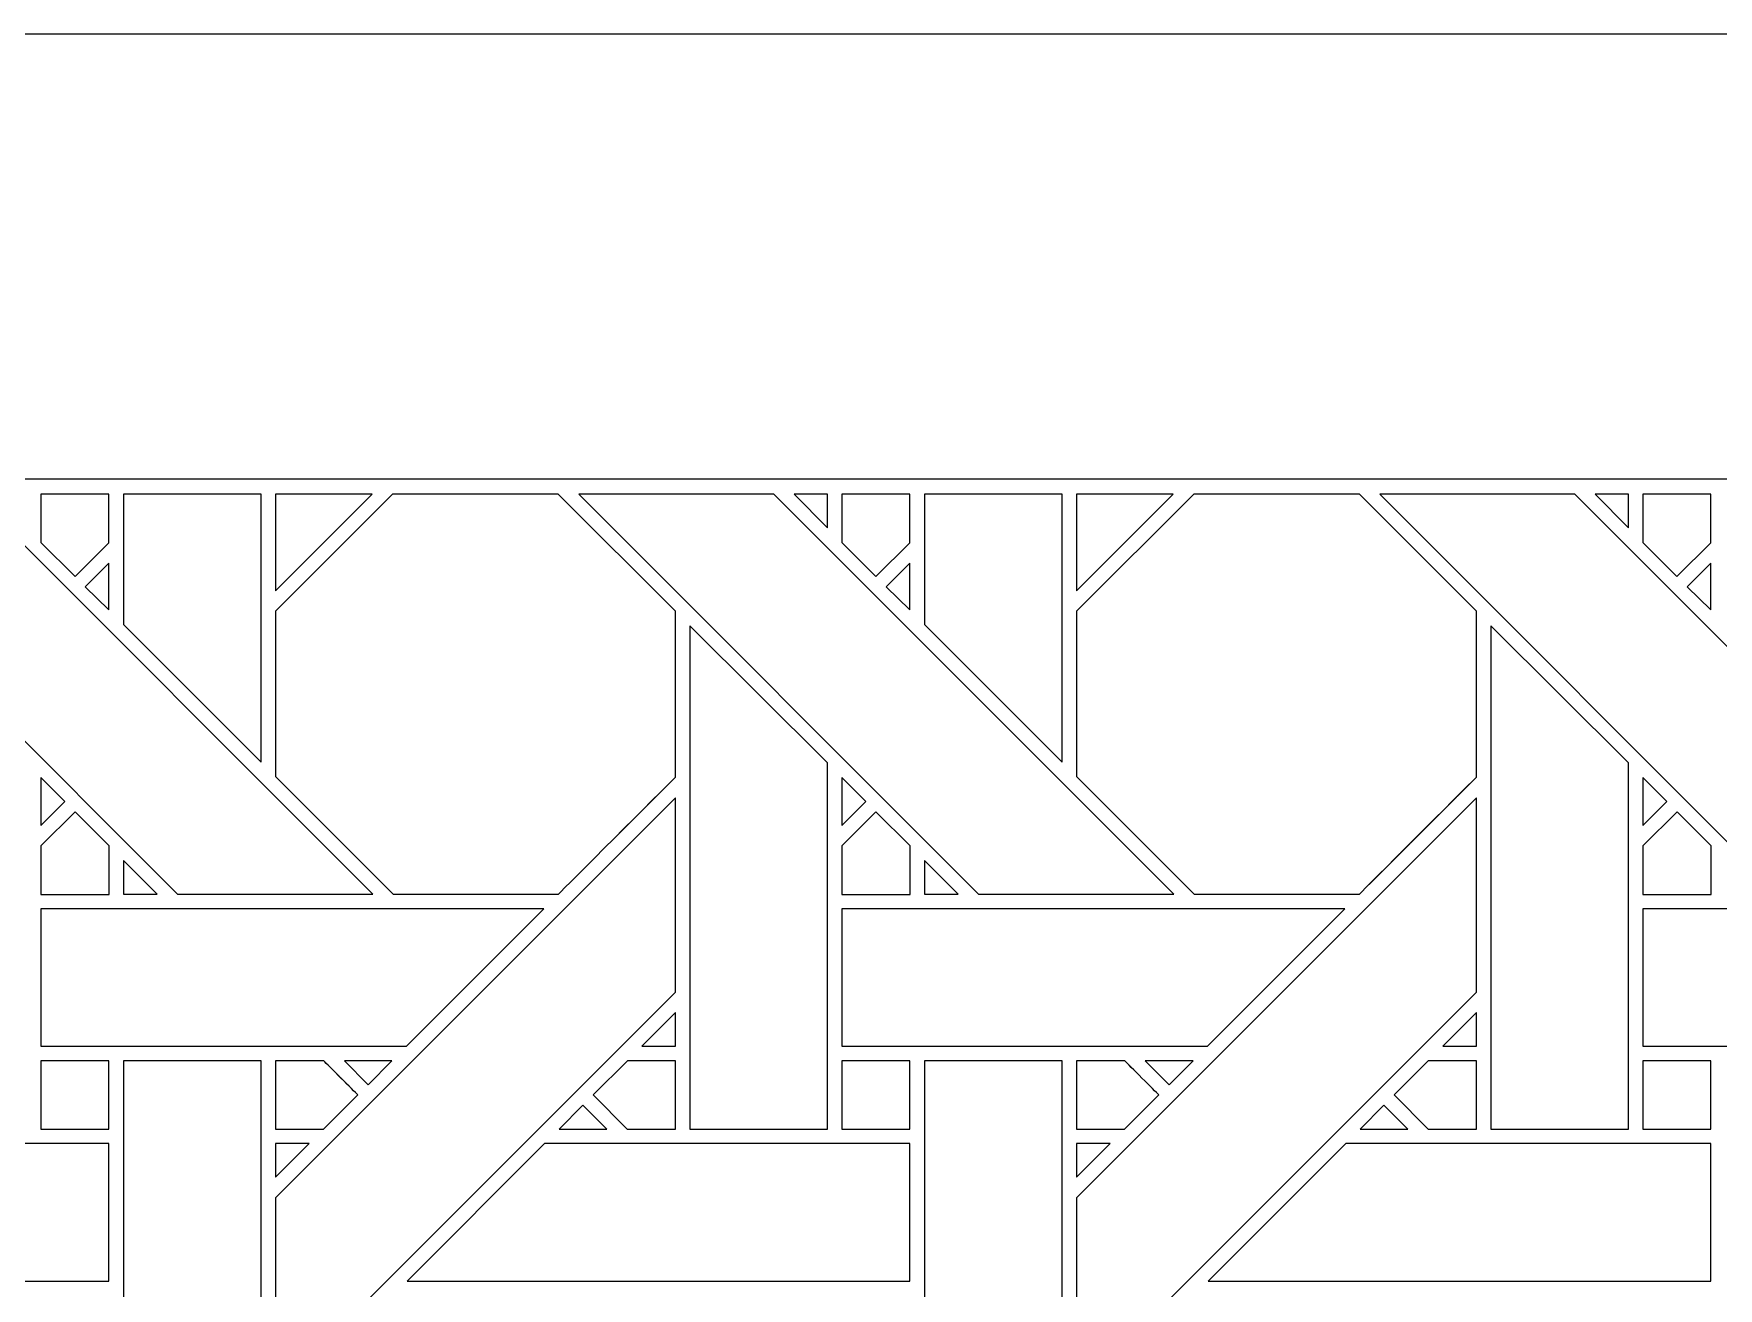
# Model space of a CAD drawing. Header units: inches. Extents: x 4.9 to 19.9, y 3.1 to 15.1.
# Drawn here: x 10.436 to 12.432, y 13.61 to 15.095 of the extents above; entities that cross this region are included whole.
import ezdxf

# ---------------------------------------------------------------- set-up
doc = ezdxf.new("R2010")
doc.units = ezdxf.units.IN
doc.header["$MEASUREMENT"] = 0
doc.layers.add('Design', color=7, linetype='Continuous', lineweight=0)

msp = doc.modelspace()

# ---------------------------------------------------------------- linework, layer by layer
at = {"layer": 'Design'}
for points, knots in [([(4.8829, 15.0948), (4.8829, 15.0948), (4.8829, 3.0948), (4.8829, 3.0948), (4.8829, 3.0948), (19.8829, 3.0948), (19.8829, 3.0948), (19.8829, 3.0948), (19.8829, 15.0948), (19.8829, 15.0948), (19.8829, 15.0948), (4.8829, 15.0948), (4.8829, 15.0948)], [0, 0, 0, 0, 1, 1, 1, 2, 2, 2, 3, 3, 3, 4, 4, 4, 4]), ([(5.4052, 14.5679), (5.4052, 14.5679), (5.4052, 3.6216), (5.4052, 3.6216), (5.4052, 3.6216), (19.3605, 3.6216), (19.3605, 3.6216), (19.3605, 3.6216), (19.3605, 14.5679), (19.3605, 14.5679), (19.3605, 14.5679), (5.4052, 14.5679), (5.4052, 14.5679)], [0, 0, 0, 0, 1, 1, 1, 2, 2, 2, 3, 3, 3, 4, 4, 4, 4]), ([(10.838, 14.076), (10.838, 14.076), (10.6069, 14.076), (10.6069, 14.076), (10.6069, 14.076), (10.1334, 14.5497), (10.1334, 14.5497), (10.1334, 14.5497), (10.3643, 14.5497), (10.3643, 14.5497), (10.3643, 14.5497), (10.838, 14.076), (10.838, 14.076)], [0, 0, 0, 0, 1, 1, 1, 2, 2, 2, 3, 3, 3, 4, 4, 4, 4]), ([(10.5253, 14.5497), (10.5253, 14.5497), (10.5253, 14.4921), (10.5253, 14.4921), (10.5253, 14.4921), (10.4854, 14.4522), (10.4854, 14.4522), (10.4854, 14.4522), (10.445, 14.4925), (10.445, 14.4925), (10.445, 14.4925), (10.445, 14.5497), (10.445, 14.5497), (10.445, 14.5497), (10.5253, 14.5497), (10.5253, 14.5497)], [0, 0, 0, 0, 1, 1, 1, 2, 2, 2, 3, 3, 3, 4, 4, 4, 5, 5, 5, 5]), ([(10.5253, 14.5497), (10.5253, 14.5497), (10.5253, 14.4921), (10.5253, 14.4921), (10.5253, 14.4921), (10.4854, 14.4522), (10.4854, 14.4522), (10.4854, 14.4522), (10.445, 14.4925), (10.445, 14.4925), (10.445, 14.4925), (10.445, 14.5497), (10.445, 14.5497), (10.445, 14.5497), (10.5253, 14.5497), (10.5253, 14.5497)], [0, 0, 0, 0, 1, 1, 1, 2, 2, 2, 3, 3, 3, 4, 4, 4, 5, 5, 5, 5]), ([(10.7058, 14.5497), (10.7058, 14.5497), (10.7058, 14.2324), (10.7058, 14.2324), (10.7058, 14.2324), (10.5429, 14.3954), (10.5429, 14.3954), (10.5429, 14.3954), (10.5429, 14.5497), (10.5429, 14.5497), (10.5429, 14.5497), (10.7058, 14.5497), (10.7058, 14.5497)], [0, 0, 0, 0, 1, 1, 1, 2, 2, 2, 3, 3, 3, 4, 4, 4, 4]), ([(11.1966, 14.2148), (11.1788, 14.1969), (11.0669, 14.0851), (11.0579, 14.0761), (11.0579, 14.0761), (10.8622, 14.0761), (10.8622, 14.0761), (10.8622, 14.0761), (10.7229, 14.2153), (10.7229, 14.2153), (10.7229, 14.2153), (10.7229, 14.411), (10.7229, 14.411), (10.7229, 14.411), (10.8616, 14.5497), (10.8616, 14.5497), (10.8616, 14.5497), (11.0578, 14.5497), (11.0578, 14.5497), (11.0578, 14.5497), (11.1966, 14.411), (11.1966, 14.411), (11.1966, 14.411), (11.1966, 14.2148), (11.1966, 14.2148)], [0, 0, 0, 0, 1, 1, 1, 2, 2, 2, 3, 3, 3, 4, 4, 4, 5, 5, 5, 6, 6, 6, 7, 7, 7, 8, 8, 8, 8]), ([(10.7229, 14.4354), (10.7229, 14.4354), (10.7229, 14.5497), (10.7229, 14.5497), (10.7229, 14.5497), (10.8373, 14.5497), (10.8373, 14.5497), (10.8373, 14.5497), (10.7229, 14.4354), (10.7229, 14.4354)], [0, 0, 0, 0, 1, 1, 1, 2, 2, 2, 3, 3, 3, 3]), ([(11.0578, 14.5497), (11.0578, 14.5497), (11.1966, 14.411), (11.1966, 14.411), (11.1966, 14.411), (11.1966, 14.2148), (11.1966, 14.2148), (11.1787, 14.1968), (11.0668, 14.085), (11.0579, 14.0761), (11.0579, 14.0761), (10.8622, 14.0761), (10.8622, 14.0761), (10.8622, 14.0761), (10.7229, 14.2153), (10.7229, 14.2153), (10.7229, 14.2153), (10.7229, 14.411), (10.7229, 14.411), (10.7229, 14.411), (10.8616, 14.5497), (10.8616, 14.5497), (10.8616, 14.5497), (11.0578, 14.5497), (11.0578, 14.5497)], [0, 0, 0, 0, 1, 1, 1, 2, 2, 2, 3, 3, 3, 4, 4, 4, 5, 5, 5, 6, 6, 6, 7, 7, 7, 8, 8, 8, 8]), ([(11.7867, 14.076), (11.7867, 14.076), (11.5556, 14.076), (11.5556, 14.076), (11.5556, 14.076), (11.0821, 14.5497), (11.0821, 14.5497), (11.0821, 14.5497), (11.313, 14.5497), (11.313, 14.5497), (11.313, 14.5497), (11.7867, 14.076), (11.7867, 14.076)], [0, 0, 0, 0, 1, 1, 1, 2, 2, 2, 3, 3, 3, 4, 4, 4, 4]), ([(11.3372, 14.5497), (11.3372, 14.5497), (11.3766, 14.5497), (11.3766, 14.5497), (11.3766, 14.5497), (11.3766, 14.5099), (11.3766, 14.5099), (11.3766, 14.5099), (11.3372, 14.5497), (11.3372, 14.5497)], [0, 0, 0, 0, 1, 1, 1, 2, 2, 2, 3, 3, 3, 3]), ([(11.474, 14.5497), (11.474, 14.5497), (11.474, 14.4921), (11.474, 14.4921), (11.474, 14.4921), (11.4341, 14.4522), (11.4341, 14.4522), (11.4341, 14.4522), (11.3938, 14.4925), (11.3938, 14.4925), (11.3938, 14.4925), (11.3938, 14.5497), (11.3938, 14.5497), (11.3938, 14.5497), (11.474, 14.5497), (11.474, 14.5497)], [0, 0, 0, 0, 1, 1, 1, 2, 2, 2, 3, 3, 3, 4, 4, 4, 5, 5, 5, 5]), ([(11.474, 14.5497), (11.474, 14.5497), (11.474, 14.4921), (11.474, 14.4921), (11.474, 14.4921), (11.4341, 14.4522), (11.4341, 14.4522), (11.4341, 14.4522), (11.3938, 14.4925), (11.3938, 14.4925), (11.3938, 14.4925), (11.3938, 14.5497), (11.3938, 14.5497), (11.3938, 14.5497), (11.474, 14.5497), (11.474, 14.5497)], [0, 0, 0, 0, 1, 1, 1, 2, 2, 2, 3, 3, 3, 4, 4, 4, 5, 5, 5, 5]), ([(11.6545, 14.5497), (11.6545, 14.5497), (11.6545, 14.2324), (11.6545, 14.2324), (11.6545, 14.2324), (11.4916, 14.3954), (11.4916, 14.3954), (11.4916, 14.3954), (11.4916, 14.5497), (11.4916, 14.5497), (11.4916, 14.5497), (11.6545, 14.5497), (11.6545, 14.5497)], [0, 0, 0, 0, 1, 1, 1, 2, 2, 2, 3, 3, 3, 4, 4, 4, 4]), ([(12.1453, 14.2148), (12.1275, 14.1969), (12.0156, 14.0851), (12.0066, 14.0761), (12.0066, 14.0761), (11.8109, 14.0761), (11.8109, 14.0761), (11.8109, 14.0761), (11.6717, 14.2153), (11.6717, 14.2153), (11.6717, 14.2153), (11.6717, 14.411), (11.6717, 14.411), (11.6717, 14.411), (11.8104, 14.5497), (11.8104, 14.5497), (11.8104, 14.5497), (12.0066, 14.5497), (12.0066, 14.5497), (12.0066, 14.5497), (12.1453, 14.411), (12.1453, 14.411), (12.1453, 14.411), (12.1453, 14.2148), (12.1453, 14.2148)], [0, 0, 0, 0, 1, 1, 1, 2, 2, 2, 3, 3, 3, 4, 4, 4, 5, 5, 5, 6, 6, 6, 7, 7, 7, 8, 8, 8, 8]), ([(11.6717, 14.4354), (11.6717, 14.4354), (11.6717, 14.5497), (11.6717, 14.5497), (11.6717, 14.5497), (11.7861, 14.5497), (11.7861, 14.5497), (11.7861, 14.5497), (11.6717, 14.4354), (11.6717, 14.4354)], [0, 0, 0, 0, 1, 1, 1, 2, 2, 2, 3, 3, 3, 3]), ([(12.0066, 14.5497), (12.0066, 14.5497), (12.1453, 14.411), (12.1453, 14.411), (12.1453, 14.411), (12.1453, 14.2148), (12.1453, 14.2148), (12.1272, 14.1966), (12.0154, 14.0849), (12.0066, 14.0761), (12.0066, 14.0761), (11.8109, 14.0761), (11.8109, 14.0761), (11.8109, 14.0761), (11.6717, 14.2153), (11.6717, 14.2153), (11.6717, 14.2153), (11.6717, 14.411), (11.6717, 14.411), (11.6717, 14.411), (11.8104, 14.5497), (11.8104, 14.5497), (11.8104, 14.5497), (12.0066, 14.5497), (12.0066, 14.5497)], [0, 0, 0, 0, 1, 1, 1, 2, 2, 2, 3, 3, 3, 4, 4, 4, 5, 5, 5, 6, 6, 6, 7, 7, 7, 8, 8, 8, 8]), ([(12.7354, 14.076), (12.7354, 14.076), (12.5044, 14.076), (12.5044, 14.076), (12.5044, 14.076), (12.0308, 14.5497), (12.0308, 14.5497), (12.0308, 14.5497), (12.2618, 14.5497), (12.2618, 14.5497), (12.2618, 14.5497), (12.7354, 14.076), (12.7354, 14.076)], [0, 0, 0, 0, 1, 1, 1, 2, 2, 2, 3, 3, 3, 4, 4, 4, 4]), ([(12.2859, 14.5497), (12.2859, 14.5497), (12.3253, 14.5497), (12.3253, 14.5497), (12.3253, 14.5497), (12.3253, 14.5099), (12.3253, 14.5099), (12.3253, 14.5099), (12.2859, 14.5497), (12.2859, 14.5497)], [0, 0, 0, 0, 1, 1, 1, 2, 2, 2, 3, 3, 3, 3]), ([(12.4228, 14.5497), (12.4228, 14.5497), (12.4228, 14.4921), (12.4228, 14.4921), (12.4228, 14.4921), (12.3828, 14.4522), (12.3828, 14.4522), (12.3828, 14.4522), (12.3425, 14.4925), (12.3425, 14.4925), (12.3425, 14.4925), (12.3425, 14.5497), (12.3425, 14.5497), (12.3425, 14.5497), (12.4228, 14.5497), (12.4228, 14.5497)], [0, 0, 0, 0, 1, 1, 1, 2, 2, 2, 3, 3, 3, 4, 4, 4, 5, 5, 5, 5]), ([(12.4228, 14.5497), (12.4228, 14.5497), (12.4228, 14.4921), (12.4228, 14.4921), (12.4228, 14.4921), (12.3828, 14.4522), (12.3828, 14.4522), (12.3828, 14.4522), (12.3425, 14.4925), (12.3425, 14.4925), (12.3425, 14.4925), (12.3425, 14.5497), (12.3425, 14.5497), (12.3425, 14.5497), (12.4228, 14.5497), (12.4228, 14.5497)], [0, 0, 0, 0, 1, 1, 1, 2, 2, 2, 3, 3, 3, 4, 4, 4, 5, 5, 5, 5]), ([(10.4976, 14.4401), (10.4976, 14.4401), (10.5253, 14.4679), (10.5253, 14.4679), (10.5253, 14.4679), (10.5253, 14.4127), (10.5253, 14.4127), (10.5253, 14.4127), (10.4976, 14.4401), (10.4976, 14.4401)], [0, 0, 0, 0, 1, 1, 1, 2, 2, 2, 3, 3, 3, 3]), ([(11.4463, 14.4401), (11.4463, 14.4401), (11.4741, 14.4679), (11.4741, 14.4679), (11.4741, 14.4679), (11.4741, 14.4127), (11.4741, 14.4127), (11.4741, 14.4127), (11.4463, 14.4401), (11.4463, 14.4401)], [0, 0, 0, 0, 1, 1, 1, 2, 2, 2, 3, 3, 3, 3]), ([(12.395, 14.4401), (12.395, 14.4401), (12.4228, 14.4679), (12.4228, 14.4679), (12.4228, 14.4679), (12.4228, 14.4127), (12.4228, 14.4127), (12.4228, 14.4127), (12.395, 14.4401), (12.395, 14.4401)], [0, 0, 0, 0, 1, 1, 1, 2, 2, 2, 3, 3, 3, 3]), ([(11.2137, 13.798), (11.2137, 13.798), (11.2137, 14.3939), (11.2137, 14.3939), (11.2137, 14.3939), (11.3765, 14.2317), (11.3765, 14.2317), (11.3765, 14.2317), (11.3765, 13.798), (11.3765, 13.798), (11.3765, 13.798), (11.2137, 13.798), (11.2137, 13.798)], [0, 0, 0, 0, 1, 1, 1, 2, 2, 2, 3, 3, 3, 4, 4, 4, 4]), ([(12.1625, 13.798), (12.1625, 13.798), (12.1625, 14.3939), (12.1625, 14.3939), (12.1625, 14.3939), (12.3252, 14.2317), (12.3252, 14.2317), (12.3252, 14.2317), (12.3252, 13.798), (12.3252, 13.798), (12.3252, 13.798), (12.1625, 13.798), (12.1625, 13.798)], [0, 0, 0, 0, 1, 1, 1, 2, 2, 2, 3, 3, 3, 4, 4, 4, 4]), ([(10.4451, 14.1575), (10.4451, 14.1575), (10.4451, 14.2142), (10.4451, 14.2142), (10.4451, 14.2142), (10.4733, 14.1857), (10.4733, 14.1857), (10.4733, 14.1857), (10.4451, 14.1575), (10.4451, 14.1575)], [0, 0, 0, 0, 1, 1, 1, 2, 2, 2, 3, 3, 3, 3]), ([(11.3938, 14.1575), (11.3938, 14.1575), (11.3938, 14.2142), (11.3938, 14.2142), (11.3938, 14.2142), (11.422, 14.1857), (11.422, 14.1857), (11.422, 14.1857), (11.3938, 14.1575), (11.3938, 14.1575)], [0, 0, 0, 0, 1, 1, 1, 2, 2, 2, 3, 3, 3, 3]), ([(12.3425, 14.1575), (12.3425, 14.1575), (12.3425, 14.2142), (12.3425, 14.2142), (12.3425, 14.2142), (12.3707, 14.1857), (12.3707, 14.1857), (12.3707, 14.1857), (12.3425, 14.1575), (12.3425, 14.1575)], [0, 0, 0, 0, 1, 1, 1, 2, 2, 2, 3, 3, 3, 3]), ([(11.1966, 13.9603), (11.1966, 13.9603), (10.7229, 13.4866), (10.7229, 13.4866), (10.7229, 13.4866), (10.7229, 13.7167), (10.7229, 13.7167), (10.7229, 13.7167), (11.1966, 14.1903), (11.1966, 14.1903), (11.1966, 14.1903), (11.1966, 13.9603), (11.1966, 13.9603)], [0, 0, 0, 0, 1, 1, 1, 2, 2, 2, 3, 3, 3, 4, 4, 4, 4]), ([(12.1453, 13.9603), (12.1453, 13.9603), (11.6717, 13.4866), (11.6717, 13.4866), (11.6717, 13.4866), (11.6717, 13.7167), (11.6717, 13.7167), (11.6717, 13.7167), (12.1453, 14.1903), (12.1453, 14.1903), (12.1453, 14.1903), (12.1453, 13.9603), (12.1453, 13.9603)], [0, 0, 0, 0, 1, 1, 1, 2, 2, 2, 3, 3, 3, 4, 4, 4, 4]), ([(10.4451, 14.0759), (10.4451, 14.0759), (10.4451, 14.1332), (10.4451, 14.1332), (10.4451, 14.1332), (10.4854, 14.1735), (10.4854, 14.1735), (10.4854, 14.1735), (10.5257, 14.1332), (10.5257, 14.1332), (10.5257, 14.1332), (10.5257, 14.0759), (10.5257, 14.0759), (10.5257, 14.0759), (10.4451, 14.0759), (10.4451, 14.0759)], [0, 0, 0, 0, 1, 1, 1, 2, 2, 2, 3, 3, 3, 4, 4, 4, 5, 5, 5, 5]), ([(10.4854, 14.1735), (10.4854, 14.1735), (10.5257, 14.1332), (10.5257, 14.1332), (10.5257, 14.1332), (10.5257, 14.0759), (10.5257, 14.0759), (10.5257, 14.0759), (10.4451, 14.0759), (10.4451, 14.0759), (10.4451, 14.0759), (10.4451, 14.1332), (10.4451, 14.1332), (10.4451, 14.1332), (10.4854, 14.1735), (10.4854, 14.1735)], [0, 0, 0, 0, 1, 1, 1, 2, 2, 2, 3, 3, 3, 4, 4, 4, 5, 5, 5, 5]), ([(11.3938, 14.0759), (11.3938, 14.0759), (11.3938, 14.1332), (11.3938, 14.1332), (11.3938, 14.1332), (11.4341, 14.1735), (11.4341, 14.1735), (11.4341, 14.1735), (11.4745, 14.1332), (11.4745, 14.1332), (11.4745, 14.1332), (11.4745, 14.0759), (11.4745, 14.0759), (11.4745, 14.0759), (11.3938, 14.0759), (11.3938, 14.0759)], [0, 0, 0, 0, 1, 1, 1, 2, 2, 2, 3, 3, 3, 4, 4, 4, 5, 5, 5, 5]), ([(11.4341, 14.1735), (11.4341, 14.1735), (11.4745, 14.1332), (11.4745, 14.1332), (11.4745, 14.1332), (11.4745, 14.0759), (11.4745, 14.0759), (11.4745, 14.0759), (11.3938, 14.0759), (11.3938, 14.0759), (11.3938, 14.0759), (11.3938, 14.1332), (11.3938, 14.1332), (11.3938, 14.1332), (11.4341, 14.1735), (11.4341, 14.1735)], [0, 0, 0, 0, 1, 1, 1, 2, 2, 2, 3, 3, 3, 4, 4, 4, 5, 5, 5, 5]), ([(12.3425, 14.0759), (12.3425, 14.0759), (12.3425, 14.1332), (12.3425, 14.1332), (12.3425, 14.1332), (12.3829, 14.1735), (12.3829, 14.1735), (12.3829, 14.1735), (12.4232, 14.1332), (12.4232, 14.1332), (12.4232, 14.1332), (12.4232, 14.0759), (12.4232, 14.0759), (12.4232, 14.0759), (12.3425, 14.0759), (12.3425, 14.0759)], [0, 0, 0, 0, 1, 1, 1, 2, 2, 2, 3, 3, 3, 4, 4, 4, 5, 5, 5, 5]), ([(12.3829, 14.1735), (12.3829, 14.1735), (12.4232, 14.1332), (12.4232, 14.1332), (12.4232, 14.1332), (12.4232, 14.0759), (12.4232, 14.0759), (12.4232, 14.0759), (12.3425, 14.0759), (12.3425, 14.0759), (12.3425, 14.0759), (12.3425, 14.1332), (12.3425, 14.1332), (12.3425, 14.1332), (12.3829, 14.1735), (12.3829, 14.1735)], [0, 0, 0, 0, 1, 1, 1, 2, 2, 2, 3, 3, 3, 4, 4, 4, 5, 5, 5, 5]), ([(10.543, 14.076), (10.543, 14.076), (10.543, 14.1158), (10.543, 14.1158), (10.543, 14.1158), (10.5827, 14.076), (10.5827, 14.076), (10.5827, 14.076), (10.543, 14.076), (10.543, 14.076)], [0, 0, 0, 0, 1, 1, 1, 2, 2, 2, 3, 3, 3, 3]), ([(11.4917, 14.076), (11.4917, 14.076), (11.4917, 14.1158), (11.4917, 14.1158), (11.4917, 14.1158), (11.5314, 14.076), (11.5314, 14.076), (11.5314, 14.076), (11.4917, 14.076), (11.4917, 14.076)], [0, 0, 0, 0, 1, 1, 1, 2, 2, 2, 3, 3, 3, 3]), ([(10.8781, 13.8961), (10.8781, 13.8961), (10.4451, 13.8961), (10.4451, 13.8961), (10.4451, 13.8961), (10.4451, 14.0588), (10.4451, 14.0588), (10.4451, 14.0588), (11.0408, 14.0588), (11.0408, 14.0588), (11.0408, 14.0588), (10.8781, 13.8961), (10.8781, 13.8961)], [0, 0, 0, 0, 1, 1, 1, 2, 2, 2, 3, 3, 3, 4, 4, 4, 4]), ([(11.8268, 13.8961), (11.8268, 13.8961), (11.3938, 13.8961), (11.3938, 13.8961), (11.3938, 13.8961), (11.3938, 14.0588), (11.3938, 14.0588), (11.3938, 14.0588), (11.9895, 14.0588), (11.9895, 14.0588), (11.9895, 14.0588), (11.8268, 13.8961), (11.8268, 13.8961)], [0, 0, 0, 0, 1, 1, 1, 2, 2, 2, 3, 3, 3, 4, 4, 4, 4]), ([(12.7755, 13.8961), (12.7755, 13.8961), (12.3425, 13.8961), (12.3425, 13.8961), (12.3425, 13.8961), (12.3425, 14.0588), (12.3425, 14.0588), (12.3425, 14.0588), (12.9383, 14.0588), (12.9383, 14.0588), (12.9383, 14.0588), (12.7755, 13.8961), (12.7755, 13.8961)], [0, 0, 0, 0, 1, 1, 1, 2, 2, 2, 3, 3, 3, 4, 4, 4, 4]), ([(11.1568, 13.8961), (11.1568, 13.8961), (11.1966, 13.9359), (11.1966, 13.9359), (11.1966, 13.9359), (11.1966, 13.8961), (11.1966, 13.8961), (11.1966, 13.8961), (11.1568, 13.8961), (11.1568, 13.8961)], [0, 0, 0, 0, 1, 1, 1, 2, 2, 2, 3, 3, 3, 3]), ([(12.1056, 13.8961), (12.1056, 13.8961), (12.1453, 13.9359), (12.1453, 13.9359), (12.1453, 13.9359), (12.1453, 13.8961), (12.1453, 13.8961), (12.1453, 13.8961), (12.1056, 13.8961), (12.1056, 13.8961)], [0, 0, 0, 0, 1, 1, 1, 2, 2, 2, 3, 3, 3, 3]), ([(10.5253, 13.7981), (10.5253, 13.7981), (10.4451, 13.7981), (10.4451, 13.7981), (10.4451, 13.7981), (10.4451, 13.8789), (10.4451, 13.8789), (10.4451, 13.8789), (10.5253, 13.8789), (10.5253, 13.8789), (10.5253, 13.8789), (10.5253, 13.7981), (10.5253, 13.7981)], [0, 0, 0, 0, 1, 1, 1, 2, 2, 2, 3, 3, 3, 4, 4, 4, 4]), ([(10.4451, 13.8789), (10.4451, 13.8789), (10.5253, 13.8789), (10.5253, 13.8789), (10.5253, 13.8789), (10.5253, 13.7981), (10.5253, 13.7981), (10.5253, 13.7981), (10.4451, 13.7981), (10.4451, 13.7981), (10.4451, 13.7981), (10.4451, 13.8789), (10.4451, 13.8789)], [0, 0, 0, 0, 1, 1, 1, 2, 2, 2, 3, 3, 3, 4, 4, 4, 4]), ([(10.5429, 13.4466), (10.5429, 13.4466), (10.5429, 13.8788), (10.5429, 13.8788), (10.5429, 13.8788), (10.7058, 13.8788), (10.7058, 13.8788), (10.7058, 13.8788), (10.7058, 13.2837), (10.7058, 13.2837), (10.7058, 13.2837), (10.5429, 13.4466), (10.5429, 13.4466)], [0, 0, 0, 0, 1, 1, 1, 2, 2, 2, 3, 3, 3, 4, 4, 4, 4]), ([(10.78, 13.8789), (10.7851, 13.8738), (10.8159, 13.8429), (10.8203, 13.8385), (10.8203, 13.8385), (10.7799, 13.7981), (10.7799, 13.7981), (10.7799, 13.7981), (10.7229, 13.7981), (10.7229, 13.7981), (10.7229, 13.7981), (10.7229, 13.8789), (10.7229, 13.8789), (10.7229, 13.8789), (10.78, 13.8789), (10.78, 13.8789)], [0, 0, 0, 0, 1, 1, 1, 2, 2, 2, 3, 3, 3, 4, 4, 4, 5, 5, 5, 5]), ([(10.8203, 13.8385), (10.8203, 13.8385), (10.7799, 13.7981), (10.7799, 13.7981), (10.7799, 13.7981), (10.7229, 13.7981), (10.7229, 13.7981), (10.7229, 13.7981), (10.7229, 13.8789), (10.7229, 13.8789), (10.7229, 13.8789), (10.78, 13.8789), (10.78, 13.8789), (10.7852, 13.8736), (10.816, 13.8428), (10.8203, 13.8385)], [0, 0, 0, 0, 1, 1, 1, 2, 2, 2, 3, 3, 3, 4, 4, 4, 5, 5, 5, 5]), ([(10.8044, 13.8788), (10.8044, 13.8788), (10.8608, 13.8788), (10.8608, 13.8788), (10.8608, 13.8788), (10.8326, 13.8506), (10.8326, 13.8506), (10.8326, 13.8506), (10.8044, 13.8788), (10.8044, 13.8788)], [0, 0, 0, 0, 1, 1, 1, 2, 2, 2, 3, 3, 3, 3]), ([(11.1966, 13.8789), (11.1966, 13.8789), (11.1966, 13.7981), (11.1966, 13.7981), (11.1966, 13.7981), (11.1395, 13.7981), (11.1395, 13.7981), (11.1395, 13.7981), (11.0991, 13.8385), (11.0991, 13.8385), (11.0991, 13.8385), (11.1396, 13.8789), (11.1396, 13.8789), (11.1396, 13.8789), (11.1966, 13.8789), (11.1966, 13.8789)], [0, 0, 0, 0, 1, 1, 1, 2, 2, 2, 3, 3, 3, 4, 4, 4, 5, 5, 5, 5]), ([(11.1966, 13.8789), (11.1966, 13.8789), (11.1966, 13.7981), (11.1966, 13.7981), (11.1966, 13.7981), (11.1395, 13.7981), (11.1395, 13.7981), (11.1395, 13.7981), (11.0991, 13.8385), (11.0991, 13.8385), (11.0991, 13.8385), (11.1396, 13.8789), (11.1396, 13.8789), (11.1396, 13.8789), (11.1966, 13.8789), (11.1966, 13.8789)], [0, 0, 0, 0, 1, 1, 1, 2, 2, 2, 3, 3, 3, 4, 4, 4, 5, 5, 5, 5]), ([(11.474, 13.7981), (11.474, 13.7981), (11.3938, 13.7981), (11.3938, 13.7981), (11.3938, 13.7981), (11.3938, 13.8789), (11.3938, 13.8789), (11.3938, 13.8789), (11.474, 13.8789), (11.474, 13.8789), (11.474, 13.8789), (11.474, 13.7981), (11.474, 13.7981)], [0, 0, 0, 0, 1, 1, 1, 2, 2, 2, 3, 3, 3, 4, 4, 4, 4]), ([(11.3938, 13.8789), (11.3938, 13.8789), (11.474, 13.8789), (11.474, 13.8789), (11.474, 13.8789), (11.474, 13.7981), (11.474, 13.7981), (11.474, 13.7981), (11.3938, 13.7981), (11.3938, 13.7981), (11.3938, 13.7981), (11.3938, 13.8789), (11.3938, 13.8789)], [0, 0, 0, 0, 1, 1, 1, 2, 2, 2, 3, 3, 3, 4, 4, 4, 4]), ([(11.4916, 13.4466), (11.4916, 13.4466), (11.4916, 13.8788), (11.4916, 13.8788), (11.4916, 13.8788), (11.6545, 13.8788), (11.6545, 13.8788), (11.6545, 13.8788), (11.6545, 13.2837), (11.6545, 13.2837), (11.6545, 13.2837), (11.4916, 13.4466), (11.4916, 13.4466)], [0, 0, 0, 0, 1, 1, 1, 2, 2, 2, 3, 3, 3, 4, 4, 4, 4]), ([(11.7287, 13.8789), (11.7339, 13.8738), (11.7646, 13.8429), (11.7691, 13.8385), (11.7691, 13.8385), (11.7286, 13.7981), (11.7286, 13.7981), (11.7286, 13.7981), (11.6717, 13.7981), (11.6717, 13.7981), (11.6717, 13.7981), (11.6717, 13.8789), (11.6717, 13.8789), (11.6717, 13.8789), (11.7287, 13.8789), (11.7287, 13.8789)], [0, 0, 0, 0, 1, 1, 1, 2, 2, 2, 3, 3, 3, 4, 4, 4, 5, 5, 5, 5]), ([(11.7691, 13.8385), (11.7691, 13.8385), (11.7286, 13.7981), (11.7286, 13.7981), (11.7286, 13.7981), (11.6717, 13.7981), (11.6717, 13.7981), (11.6717, 13.7981), (11.6717, 13.8789), (11.6717, 13.8789), (11.6717, 13.8789), (11.7287, 13.8789), (11.7287, 13.8789), (11.7338, 13.8738), (11.7646, 13.843), (11.7691, 13.8385)], [0, 0, 0, 0, 1, 1, 1, 2, 2, 2, 3, 3, 3, 4, 4, 4, 5, 5, 5, 5]), ([(11.7531, 13.8788), (11.7531, 13.8788), (11.8096, 13.8788), (11.8096, 13.8788), (11.8096, 13.8788), (11.7813, 13.8506), (11.7813, 13.8506), (11.7813, 13.8506), (11.7531, 13.8788), (11.7531, 13.8788)], [0, 0, 0, 0, 1, 1, 1, 2, 2, 2, 3, 3, 3, 3]), ([(12.1453, 13.8789), (12.1453, 13.8789), (12.1453, 13.7981), (12.1453, 13.7981), (12.1453, 13.7981), (12.0882, 13.7981), (12.0882, 13.7981), (12.0882, 13.7981), (12.0479, 13.8385), (12.0479, 13.8385), (12.0479, 13.8385), (12.0883, 13.8789), (12.0883, 13.8789), (12.0883, 13.8789), (12.1453, 13.8789), (12.1453, 13.8789)], [0, 0, 0, 0, 1, 1, 1, 2, 2, 2, 3, 3, 3, 4, 4, 4, 5, 5, 5, 5]), ([(12.1453, 13.8789), (12.1453, 13.8789), (12.1453, 13.7981), (12.1453, 13.7981), (12.1453, 13.7981), (12.0882, 13.7981), (12.0882, 13.7981), (12.0882, 13.7981), (12.0479, 13.8385), (12.0479, 13.8385), (12.0479, 13.8385), (12.0883, 13.8789), (12.0883, 13.8789), (12.0883, 13.8789), (12.1453, 13.8789), (12.1453, 13.8789)], [0, 0, 0, 0, 1, 1, 1, 2, 2, 2, 3, 3, 3, 4, 4, 4, 5, 5, 5, 5]), ([(12.4228, 13.8789), (12.4228, 13.8789), (12.4228, 13.7981), (12.4228, 13.7981), (12.4228, 13.7981), (12.3425, 13.7981), (12.3425, 13.7981), (12.3425, 13.7981), (12.3425, 13.8789), (12.3425, 13.8789), (12.3425, 13.8789), (12.4228, 13.8789), (12.4228, 13.8789)], [0, 0, 0, 0, 1, 1, 1, 2, 2, 2, 3, 3, 3, 4, 4, 4, 4]), ([(12.3425, 13.7981), (12.3425, 13.7981), (12.3425, 13.8789), (12.3425, 13.8789), (12.3425, 13.8789), (12.4228, 13.8789), (12.4228, 13.8789), (12.4228, 13.8789), (12.4228, 13.7981), (12.4228, 13.7981), (12.4228, 13.7981), (12.3425, 13.7981), (12.3425, 13.7981)], [0, 0, 0, 0, 1, 1, 1, 2, 2, 2, 3, 3, 3, 4, 4, 4, 4]), ([(11.1153, 13.798), (11.1153, 13.798), (11.0588, 13.798), (11.0588, 13.798), (11.0588, 13.798), (11.087, 13.8263), (11.087, 13.8263), (11.087, 13.8263), (11.1153, 13.798), (11.1153, 13.798)], [0, 0, 0, 0, 1, 1, 1, 2, 2, 2, 3, 3, 3, 3]), ([(12.064, 13.798), (12.064, 13.798), (12.0075, 13.798), (12.0075, 13.798), (12.0075, 13.798), (12.0358, 13.8263), (12.0358, 13.8263), (12.0358, 13.8263), (12.064, 13.798), (12.064, 13.798)], [0, 0, 0, 0, 1, 1, 1, 2, 2, 2, 3, 3, 3, 3]), ([(10.5253, 13.7809), (10.5253, 13.7809), (10.5253, 13.6181), (10.5253, 13.6181), (10.5253, 13.6181), (9.9301, 13.6181), (9.9301, 13.6181), (9.9301, 13.6181), (10.0929, 13.7809), (10.0929, 13.7809), (10.0929, 13.7809), (10.5253, 13.7809), (10.5253, 13.7809)], [0, 0, 0, 0, 1, 1, 1, 2, 2, 2, 3, 3, 3, 4, 4, 4, 4]), ([(10.7628, 13.7809), (10.7628, 13.7809), (10.7229, 13.7411), (10.7229, 13.7411), (10.7229, 13.7411), (10.7229, 13.7809), (10.7229, 13.7809), (10.7229, 13.7809), (10.7628, 13.7809), (10.7628, 13.7809)], [0, 0, 0, 0, 1, 1, 1, 2, 2, 2, 3, 3, 3, 3]), ([(11.4741, 13.7809), (11.4741, 13.7809), (11.4741, 13.6181), (11.4741, 13.6181), (11.4741, 13.6181), (10.8788, 13.6181), (10.8788, 13.6181), (10.8788, 13.6181), (11.0416, 13.7809), (11.0416, 13.7809), (11.0416, 13.7809), (11.4741, 13.7809), (11.4741, 13.7809)], [0, 0, 0, 0, 1, 1, 1, 2, 2, 2, 3, 3, 3, 4, 4, 4, 4]), ([(11.7115, 13.7809), (11.7115, 13.7809), (11.6717, 13.7411), (11.6717, 13.7411), (11.6717, 13.7411), (11.6717, 13.7809), (11.6717, 13.7809), (11.6717, 13.7809), (11.7115, 13.7809), (11.7115, 13.7809)], [0, 0, 0, 0, 1, 1, 1, 2, 2, 2, 3, 3, 3, 3]), ([(12.4228, 13.7809), (12.4228, 13.7809), (12.4228, 13.6181), (12.4228, 13.6181), (12.4228, 13.6181), (11.8275, 13.6181), (11.8275, 13.6181), (11.8275, 13.6181), (11.9904, 13.7809), (11.9904, 13.7809), (11.9904, 13.7809), (12.4228, 13.7809), (12.4228, 13.7809)], [0, 0, 0, 0, 1, 1, 1, 2, 2, 2, 3, 3, 3, 4, 4, 4, 4])]:
    msp.add_open_spline(points, degree=3, knots=knots, dxfattribs=at)

doc.saveas('drawing.dxf')
